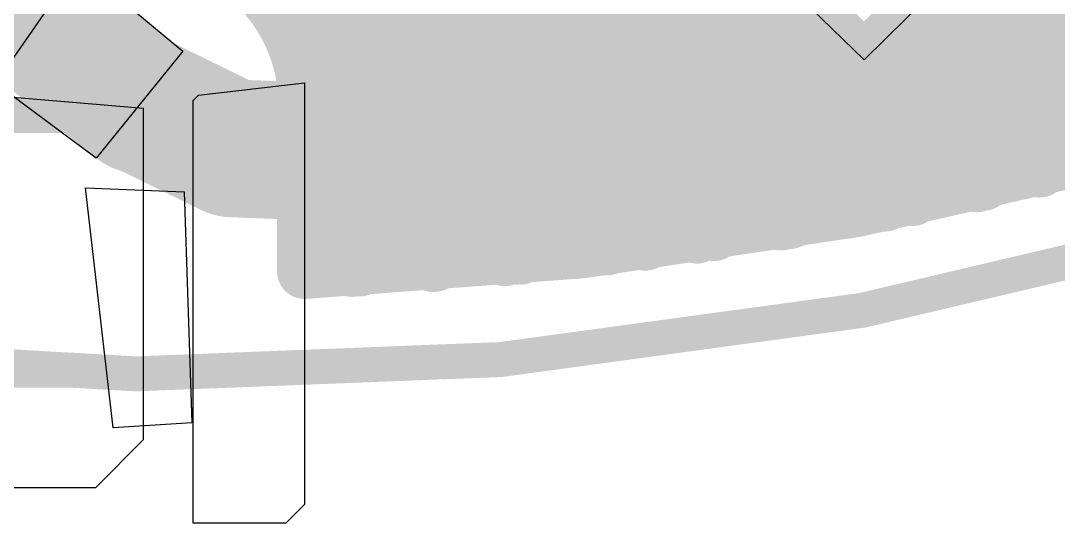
# Model space of a CAD drawing. Header units: millimetres. Extents: x 69.6 to 104.4, y 72.6 to 106.2.
# Drawn here: x 86.181 to 89.947, y 75.149 to 76.972 of the extents above; entities that cross this region are included whole.
import ezdxf

# ---------------------------------------------------------------- set-up
doc = ezdxf.new("R2010")
doc.units = ezdxf.units.MM
for name, color, linetype in [('BottomLayer', 5, 'Continuous'), ('KeepOutLayer', 6, 'Continuous'), ('MultiLayer', 9, 'Continuous'), ('TopLayer', 1, 'Continuous'), ('TopOverlay', 2, 'Continuous'), ('ViaHoleLayer', 16, 'Continuous')]:
    doc.layers.add(name, color=color, linetype=linetype)

# ---------------------------------------------------------------- blocks, each defined once
blk = doc.blocks.new('0402____3')
at = {"layer": 'TopLayer'}
for points in [[(-0.2499995, -0.2999994), (0.2499995, -0.2999994), (-0.2499995, 0.2999994), (0.2499995, 0.2999994)], [(0.7660005, -0.30000194), (1.2659995, -0.30000194), (0.7660005, 0.29999686), (1.2659995, 0.29999686)]]:
    blk.add_solid(points, dxfattribs=at)
at = {"layer": 'TopOverlay', "const_width": 0.127}
for points in [[(-0.36999926, 0.41000426), (-0.3700018, -0.4100068)], [(-0.36999926, 0.41000426), (-0.2500122, 0.41000426)], [(-0.270002, 0.41000426), (1.3400024, 0.41000172)], [(1.27000254, 0.4100068), (1.3800074, 0.4100068)], [(1.3800074, 0.4100068), (1.3800074, -0.4100068)], [(-0.3700018, -0.4100068), (-0.3400044, -0.41000172)], [(-0.3400044, -0.41000172), (-0.20000214, -0.41000426)], [(-0.31000954, -0.4100068), (1.3400024, -0.41000172)], [(1.2899898, -0.41000172), (1.3800074, -0.4100068)]]:
    blk.add_lwpolyline(points, dxfattribs=at)
at = {"layer": 'TopOverlay', "const_width": 0.0635}
for points in [[(-0.4017492599999999, 0.41000426, 1), (-0.33824926, 0.41000426, 1)], [(-0.4017492599999999, 0.41000426, 1), (-0.33824926, 0.41000426, 1)], [(-0.301752, 0.41000426, 1), (-0.238252, 0.41000426, 1)], [(-0.2817622, 0.41000426, 1), (-0.2182622, 0.41000426, 1)], [(1.23825254, 0.4100068, 1), (1.30175254, 0.4100068, 1)], [(1.3082524, 0.41000172, 1), (1.3717524, 0.41000172, 1)], [(1.3482574, 0.4100068, 1), (1.4117574, 0.4100068, 1)], [(1.3482574, 0.4100068, 1), (1.4117574, 0.4100068, 1)], [(-0.4017518, -0.4100068, 1), (-0.3382518, -0.4100068, 1)], [(-0.4017518, -0.4100068, 1), (-0.3382518, -0.4100068, 1)], [(-0.3717544, -0.41000172, 1), (-0.3082544, -0.41000172, 1)], [(-0.3717544, -0.41000172, 1), (-0.3082544, -0.41000172, 1)], [(-0.34175954, -0.4100068, 1), (-0.27825954, -0.4100068, 1)], [(-0.23175214, -0.41000426, 1), (-0.16825214, -0.41000426, 1)], [(1.2582398, -0.41000172, 1), (1.3217398, -0.41000172, 1)], [(1.3082524, -0.41000172, 1), (1.3717524, -0.41000172, 1)], [(1.3482574, -0.4100068, 1), (1.4117574, -0.4100068, 1)], [(1.3482574, -0.4100068, 1), (1.4117574, -0.4100068, 1)]]:
    blk.add_lwpolyline(points, format="xyb", close=True, dxfattribs=at)
blk = doc.blocks.new('0402____14')
at = {"layer": 'TopLayer'}
for points in [[(-0.2499995, -0.2999994), (0.2499995, -0.2999994), (-0.2499995, 0.2999994), (0.2499995, 0.2999994)], [(0.7660005, -0.30000194), (1.2659995, -0.30000194), (0.7660005, 0.29999686), (1.2659995, 0.29999686)]]:
    blk.add_solid(points, dxfattribs=at)
at = {"layer": 'TopOverlay', "const_width": 0.127}
for points in [[(-0.36999926, 0.41000426), (-0.3700018, -0.4100068)], [(-0.36999926, 0.41000426), (-0.2500122, 0.41000426)], [(-0.270002, 0.41000426), (1.3400024, 0.41000172)], [(1.27000254, 0.4100068), (1.3800074, 0.4100068)], [(1.3800074, 0.4100068), (1.3800074, -0.4100068)], [(-0.3700018, -0.4100068), (-0.3400044, -0.41000172)], [(-0.3400044, -0.41000172), (-0.20000214, -0.41000426)], [(-0.31000954, -0.4100068), (1.3400024, -0.41000172)], [(1.2899898, -0.41000172), (1.3800074, -0.4100068)]]:
    blk.add_lwpolyline(points, dxfattribs=at)
at = {"layer": 'TopOverlay', "const_width": 0.0635}
for points in [[(-0.4017492599999999, 0.41000426, 1), (-0.33824926, 0.41000426, 1)], [(-0.4017492599999999, 0.41000426, 1), (-0.33824926, 0.41000426, 1)], [(-0.301752, 0.41000426, 1), (-0.238252, 0.41000426, 1)], [(-0.2817622, 0.41000426, 1), (-0.2182622, 0.41000426, 1)], [(1.23825254, 0.4100068, 1), (1.30175254, 0.4100068, 1)], [(1.3082524, 0.41000172, 1), (1.3717524, 0.41000172, 1)], [(1.3482574, 0.4100068, 1), (1.4117574, 0.4100068, 1)], [(1.3482574, 0.4100068, 1), (1.4117574, 0.4100068, 1)], [(-0.4017518, -0.4100068, 1), (-0.3382518, -0.4100068, 1)], [(-0.4017518, -0.4100068, 1), (-0.3382518, -0.4100068, 1)], [(-0.3717544, -0.41000172, 1), (-0.3082544, -0.41000172, 1)], [(-0.3717544, -0.41000172, 1), (-0.3082544, -0.41000172, 1)], [(-0.34175954, -0.4100068, 1), (-0.27825954, -0.4100068, 1)], [(-0.23175214, -0.41000426, 1), (-0.16825214, -0.41000426, 1)], [(1.2582398, -0.41000172, 1), (1.3217398, -0.41000172, 1)], [(1.3082524, -0.41000172, 1), (1.3717524, -0.41000172, 1)], [(1.3482574, -0.4100068, 1), (1.4117574, -0.4100068, 1)], [(1.3482574, -0.4100068, 1), (1.4117574, -0.4100068, 1)]]:
    blk.add_lwpolyline(points, format="xyb", close=True, dxfattribs=at)
blk = doc.blocks.new('0402____24')
at = {"layer": 'TopLayer'}
for points in [[(-0.2499995, -0.2999994), (0.2499995, -0.2999994), (-0.2499995, 0.2999994), (0.2499995, 0.2999994)], [(0.7660005, -0.30000194), (1.2659995, -0.30000194), (0.7660005, 0.29999686), (1.2659995, 0.29999686)]]:
    blk.add_solid(points, dxfattribs=at)
at = {"layer": 'TopOverlay', "const_width": 0.127}
for points in [[(-0.36999926, 0.41000426), (-0.2500122, 0.41000426)], [(-0.36999926, -0.4100068), (-0.36999926, 0.41000426)], [(-0.270002, 0.41000426), (1.3400024, 0.41000172)], [(1.27000254, 0.41000426), (1.3800074, 0.41000426)], [(1.3800074, -0.4100068), (1.3800074, 0.41000426)], [(-0.36999926, -0.4100068), (-0.3400044, -0.41000172)], [(-0.3400044, -0.41000172), (-0.20000214, -0.41000426)], [(-0.31000954, -0.4100068), (1.3400024, -0.41000426)], [(1.28999234, -0.41000172), (1.3800074, -0.4100068)]]:
    blk.add_lwpolyline(points, dxfattribs=at)
at = {"layer": 'TopOverlay', "const_width": 0.0635}
for points in [[(-0.4017492599999999, 0.41000426, 1), (-0.33824926, 0.41000426, 1)], [(-0.4017492599999999, 0.41000426, 1), (-0.33824926, 0.41000426, 1)], [(-0.301752, 0.41000426, 1), (-0.238252, 0.41000426, 1)], [(-0.2817622, 0.41000426, 1), (-0.2182622, 0.41000426, 1)], [(1.23825254, 0.41000426, 1), (1.30175254, 0.41000426, 1)], [(1.3082524, 0.41000172, 1), (1.3717524, 0.41000172, 1)], [(1.3482574, 0.41000426, 1), (1.4117574, 0.41000426, 1)], [(1.3482574, 0.41000426, 1), (1.4117574, 0.41000426, 1)], [(-0.4017492599999999, -0.4100068, 1), (-0.33824926, -0.4100068, 1)], [(-0.4017492599999999, -0.4100068, 1), (-0.33824926, -0.4100068, 1)], [(-0.3717544, -0.41000172, 1), (-0.3082544, -0.41000172, 1)], [(-0.3717544, -0.41000172, 1), (-0.3082544, -0.41000172, 1)], [(-0.34175954, -0.4100068, 1), (-0.27825954, -0.4100068, 1)], [(-0.23175214, -0.41000426, 1), (-0.16825214, -0.41000426, 1)], [(1.25824234, -0.41000172, 1), (1.32174234, -0.41000172, 1)], [(1.3082524, -0.41000426, 1), (1.3717524, -0.41000426, 1)], [(1.3482574, -0.4100068, 1), (1.4117574, -0.4100068, 1)], [(1.3482574, -0.4100068, 1), (1.4117574, -0.4100068, 1)]]:
    blk.add_lwpolyline(points, format="xyb", close=True, dxfattribs=at)
blk = doc.blocks.new('LGA12_27')
at = {"layer": 'TopOverlay', "const_width": 0.0999998}
for points in [[(1.14996214, -1.14999262), (1.15000786, 1.1500104)], [(-1.1500104, -1.15000786), (1.14996214, -1.14999262)]]:
    blk.add_lwpolyline(points, dxfattribs=at)
at = {"layer": 'TopOverlay', "const_width": 0.0499999}
blk.add_lwpolyline([(1.12496346, -1.14999262, 1), (1.17496082, -1.14999262, 1)], format="xyb", close=True, dxfattribs=at)
blk.add_lwpolyline([(1.12496346, -1.14999262, 1), (1.17496082, -1.14999262, 1)], format="xyb", close=True, dxfattribs=at)

msp = doc.modelspace()

# ---------------------------------------------------------------- linework, layer by layer
at = {"layer": 'BottomLayer'}
for p, q in [((86.62669999999999, 76.65346111999999), (86.03682309999999, 76.70305207999999)), ((86.62669999999999, 75.45190396), (86.62669999999999, 76.65346111999999)), ((86.4535482, 75.27875216), (86.62669999999999, 75.45190396)), ((86.15351831999999, 75.27875216), (86.4535482, 75.27875216))]:
    msp.add_line(p, q, dxfattribs=at)
for points, const_width in [([(85.19172446, 76.14079767999999), (98.10882588, 89.05789909999999)], 0.1999996), ([(77.82779964, 85.37208224), (86.1654995, 77.03438238)], 0.1999996), ([(89.63727055999999, 76.71547267999999), (90.67296064, 77.03889088)], 0.499999), ([(87.90850592, 76.47290776), (89.63727055999999, 76.71547267999999)], 0.499999), ([(86.63926792, 76.65974), (86.94708544, 76.50897576)], 0.499999), ([(86.94708544, 76.50897576), (87.90850592, 76.47290776)], 0.499999)]:
    msp.add_lwpolyline(points, dxfattribs=dict(at, const_width=const_width))
at = {"layer": 'BottomLayer', "const_width": 0.1999996}
msp.add_lwpolyline([(86.03682309999999, 76.70305207999999, -0.5316124251713423), (86.90494176, 77.20217224)], format="xyb", dxfattribs=at)
at = {"layer": 'BottomLayer'}
for points, const_width in [([(86.11549959999999, 77.03438238, 1), (86.2154994, 77.03438238, 1)], 0.0999998), ([(89.51227208, 76.71547267999999, 1), (89.76226903999999, 76.71547267999999, 1)], 0.2499995), ([(89.51227208, 76.71547267999999, 1), (89.76226903999999, 76.71547267999999, 1)], 0.2499995), ([(86.51426943999999, 76.65974, 1), (86.7642664, 76.65974, 1)], 0.2499995), ([(86.51420086, 76.65346111999999, 1), (86.73919914, 76.65346111999999, 1)], 0.22499828), ([(86.82208696, 76.50897576, 1), (87.07208392, 76.50897576, 1)], 0.2499995), ([(86.82208696, 76.50897576, 1), (87.07208392, 76.50897576, 1)], 0.2499995), ([(87.78350744, 76.47290776, 1), (88.03350439999998, 76.47290776, 1)], 0.2499995), ([(87.78350744, 76.47290776, 1), (88.03350439999998, 76.47290776, 1)], 0.2499995)]:
    msp.add_lwpolyline(points, format="xyb", close=True, dxfattribs=dict(at, const_width=const_width))
at = {"layer": 'KeepOutLayer', "const_width": 0.127}
msp.add_lwpolyline([(100.13922568, 86.26849396, -0.404026225835157), (83.96924532, 75.96707946)], format="xyb", dxfattribs=at)
at = {"layer": 'MultiLayer', "const_width": 0.22499828}
msp.add_lwpolyline([(86.51420086, 76.65346111999999, 1), (86.73919914, 76.65346111999999, 1)], format="xyb", close=True, dxfattribs=at)
at = {"layer": 'TopLayer'}
for p, q in [((88.41033879999999, 77.63912336), (89.24240216, 76.82975744)), ((86.08997006, 76.74380891999999), (86.39820413999999, 77.18717862)), ((89.24240216, 76.82975744), (89.57143375999999, 77.15501968)), ((86.48544043999999, 77.09790269999999), (86.7694988, 76.86222371999999)), ((86.7694988, 76.86222371999999), (86.4553516, 76.47323796)), ((86.4553516, 76.47323796), (86.08997006, 76.74380891999999)), ((86.82627287999999, 76.70189638), (87.21130894, 76.74617112)), ((87.21130894, 76.74617112), (87.21130894, 75.21664662)), ((86.8073448, 76.6829683), (86.82627287999999, 76.70189638)), ((86.8073448, 75.1485162), (86.8073448, 76.6829683)), ((86.41636768000001, 76.3651), (86.77466008, 76.35149575999999)), ((86.51613888, 75.49431687999999), (86.41636768000001, 76.3651)), ((86.77466008, 76.35149575999999), (86.80186855999999, 75.51245755999999)), ((86.80186855999999, 75.51245755999999), (86.51613888, 75.49431687999999)), ((87.21130894, 75.21664662), (87.14317851999999, 75.1485162)), ((87.14317851999999, 75.1485162), (86.8073448, 75.1485162))]:
    msp.add_line(p, q, dxfattribs=at)
for points, const_width in [([(87.20623402, 78.53922062), (89.41829716, 76.32715748)], 0.1999996), ([(87.06483221999999, 78.39778326), (89.18173425999998, 76.28087868)], 0.1999996), ([(86.9234101, 78.25636114), (88.9414147, 76.23835654)], 0.1999996), ([(86.78199052, 78.11494155999999), (88.69719624, 76.19973329999999)], 0.1999996), ([(86.64056839999999, 77.97351943999999), (88.44891885999999, 76.16516897999999)], 0.1999996), ([(87.14146147999999, 76.95916536), (87.9870986, 77.80480247999999)], 0.1999996), ([(88.63577141999998, 76.1907417), (90.20138677999999, 77.75635706)], 0.1999996), ([(87.21130894, 76.74617112), (88.12852072, 77.6633829)], 0.1999996), ([(88.97126478, 76.24339336), (90.34280636, 77.61493494)], 0.1999996), ([(86.75829994, 77.5729462), (88.19640222, 76.13484392)], 0.1999996), ([(87.21130894, 76.46332942), (88.2699403, 77.52196077999999)], 0.1999996), ([(88.56744288, 77.46085346), (89.65124055999999, 76.37705577999999)], 0.1999996), ([(88.58034354, 77.47375412), (89.24240216, 76.82975744)], 0.1999996), ([(89.3176395, 76.30692638), (90.48422847999998, 77.47351536)], 0.1999996), ([(87.21130894, 76.18048772), (88.41136241999999, 77.3805412)], 0.1999996), ([(87.38357427999999, 76.06991136), (88.68531157999999, 77.37164866)], 0.1999996), ([(89.67621638, 76.38266155999999), (90.6235805, 77.33002568)], 0.1999996), ([(87.68468366, 76.08817904), (88.8286895, 77.23218487999999)], 0.1999996), ([(89.63453498, 77.242289), (90.3295247, 76.54729674)], 0.1999996), ([(86.15430064, 77.03771232), (86.61242519999999, 76.66773083999999)], 0.499999), ([(89.24240216, 76.82975744), (89.57143375999999, 77.15501968)], 0.1999996), ([(87.99330635999999, 76.11396004), (88.97206487999999, 77.09271856)], 0.1999996), ([(89.50481463999999, 77.0891651), (90.10674637999999, 76.48723335999999)], 0.1999996), ([(88.310085, 76.14789697999998), (89.1154428, 76.95325478)], 0.1999996), ([(89.36257972, 76.94855831999999), (89.88068637999999, 76.43045166)], 0.1999996), ([(87.18324702, 76.86515742), (87.93945835999999, 76.10894608)], 0.1999996), ([(87.21130894, 76.06250725999999), (87.21130894, 76.58928802)], 0.1999996), ([(87.21130894, 76.5542538), (87.67787392, 76.08768882)], 0.1999996), ([(87.21130894, 76.27141209999999), (87.41140505999999, 76.07131598)], 0.1999996)]:
    msp.add_lwpolyline(points, dxfattribs=dict(at, const_width=const_width))
for points, const_width in [([(85.89142587999999, 77.67234402, -0.1989123673796561), (86.15430064, 77.03771232)], 0.3999992), ([(87.02599562, 77.10793061999999, -0.1732878618480315), (87.21130894, 76.74617366)], 0.1999996), ([(91.16468685999999, 76.80978287999999, -0.0752834870465019), (87.21130894, 76.06250725999999)], 0.1999996), ([(87.21130894, 76.74617112, -0.0325705355492236), (87.2164245, 76.66773083999999)], 0.1999996), ([(87.2164245, 76.66773083999999, -0.0325719600306919), (87.21130894, 76.58928802)], 0.1999996)]:
    msp.add_lwpolyline(points, format="xyb", dxfattribs=dict(at, const_width=const_width))
for points, const_width in [([(86.02930216, 77.03771232, 1), (86.27929911999999, 77.03771232, 1)], 0.2499995), ([(86.05430084, 77.03771232, 1), (86.25430044, 77.03771232, 1)], 0.1999996), ([(87.09146158, 76.95916536, 1), (87.19146137999999, 76.95916536, 1)], 0.0999998), ([(89.0654429, 76.95325478, 1), (89.1654427, 76.95325478, 1)], 0.0999998), ([(89.31257982, 76.94855831999999, 1), (89.41257961999999, 76.94855831999999, 1)], 0.0999998), ([(87.13324712, 76.86515742, 1), (87.23324691999998, 76.86515742, 1)], 0.0999998), ([(86.48742671999999, 76.66773083999999, 1), (86.73742367999999, 76.66773083999999, 1)], 0.2499995), ([(89.19240226, 76.82975744, 1), (89.29240206, 76.82975744, 1)], 0.0999998), ([(89.19240226, 76.82975744, 1), (89.29240206, 76.82975744, 1)], 0.0999998), ([(86.51420086, 76.65346111999999, 1), (86.73919914, 76.65346111999999, 1)], 0.22499828), ([(87.16130903999999, 76.74617366, 1), (87.26130884, 76.74617366, 1)], 0.0999998), ([(87.16130903999999, 76.74617112, 1), (87.26130884, 76.74617112, 1)], 0.0999998), ([(87.16130903999999, 76.74617112, 1), (87.26130884, 76.74617112, 1)], 0.0999998), ([(87.1664246, 76.66773083999999, 1), (87.26642439999999, 76.66773083999999, 1)], 0.0999998), ([(87.1664246, 76.66773083999999, 1), (87.26642439999999, 76.66773083999999, 1)], 0.0999998), ([(87.16130903999999, 76.58928802, 1), (87.26130884, 76.58928802, 1)], 0.0999998), ([(87.16130903999999, 76.58928802, 1), (87.26130884, 76.58928802, 1)], 0.0999998), ([(87.16130903999999, 76.5542538, 1), (87.26130884, 76.5542538, 1)], 0.0999998), ([(87.16130903999999, 76.46332942, 1), (87.26130884, 76.46332942, 1)], 0.0999998), ([(89.83068648, 76.43045166, 1), (89.93068628, 76.43045166, 1)], 0.0999998), ([(89.60124066, 76.37705577999999, 1), (89.70124046, 76.37705577999999, 1)], 0.0999998), ([(89.62621648, 76.38266155999999, 1), (89.72621627999999, 76.38266155999999, 1)], 0.0999998), ([(89.36829726, 76.32715748, 1), (89.46829706, 76.32715748, 1)], 0.0999998), ([(89.13173436, 76.28087868, 1), (89.23173416, 76.28087868, 1)], 0.0999998), ([(89.2676396, 76.30692638, 1), (89.36763939999999, 76.30692638, 1)], 0.0999998), ([(87.16130903999999, 76.27141209999999, 1), (87.26130884, 76.27141209999999, 1)], 0.0999998), ([(88.92126488, 76.24339336, 1), (89.02126467999999, 76.24339336, 1)], 0.0999998), ([(88.89141479999999, 76.23835654, 1), (88.9914146, 76.23835654, 1)], 0.0999998), ([(87.16130903999999, 76.18048772, 1), (87.26130884, 76.18048772, 1)], 0.0999998), ([(88.39891896, 76.16516897999999, 1), (88.49891876, 76.16516897999999, 1)], 0.0999998), ([(88.58577152, 76.1907417, 1), (88.68577132, 76.1907417, 1)], 0.0999998), ([(88.64719634, 76.19973329999999, 1), (88.74719614, 76.19973329999999, 1)], 0.0999998), ([(88.14640231999999, 76.13484392, 1), (88.24640211999998, 76.13484392, 1)], 0.0999998), ([(88.2600851, 76.14789697999998, 1), (88.3600849, 76.14789697999998, 1)], 0.0999998), ([(87.88945846, 76.10894608, 1), (87.98945825999999, 76.10894608, 1)], 0.0999998), ([(87.94330646, 76.11396004, 1), (88.04330626, 76.11396004, 1)], 0.0999998), ([(87.16130903999999, 76.06250725999999, 1), (87.26130884, 76.06250725999999, 1)], 0.0999998), ([(87.16130903999999, 76.06250725999999, 1), (87.26130884, 76.06250725999999, 1)], 0.0999998), ([(87.33357438, 76.06991136, 1), (87.43357418, 76.06991136, 1)], 0.0999998), ([(87.36140516, 76.07131598, 1), (87.46140496, 76.07131598, 1)], 0.0999998), ([(87.62787402, 76.08768882, 1), (87.72787382, 76.08768882, 1)], 0.0999998), ([(87.63468375999999, 76.08817904, 1), (87.73468356, 76.08817904, 1)], 0.0999998)]:
    msp.add_lwpolyline(points, format="xyb", close=True, dxfattribs=dict(at, const_width=const_width))
at = {"layer": 'TopOverlay', "const_width": 0.0999998}
msp.add_lwpolyline([(69.76997983999999, 75.69004165999999), (86.40302252, 75.69004165999999)], dxfattribs=at)
at = {"layer": 'TopOverlay', "const_width": 0.0499999}
msp.add_lwpolyline([(86.37802384, 75.69004165999999, 1), (86.42802119999999, 75.69004165999999, 1)], format="xyb", close=True, dxfattribs=at)
at = {"layer": 'ViaHoleLayer', "const_width": 0.1499997}
msp.add_lwpolyline([(86.55170142, 76.65346111999999, 1), (86.70169858, 76.65346111999999, 1)], format="xyb", close=True, dxfattribs=at)

# ---------------------------------------------------------------- block references
for name, p, rotation in [('LGA12_27', (87.59186951999999, 78.52386632), 315), ('0402____14', (90.1034012, 77.27168696), 45), ('0402____3', (88.62992942, 77.16257872), 45), ('0402____24', (85.13830064, 77.03771486), 360)]:
    msp.add_blockref(name, p, dxfattribs=dict(rotation=rotation))

doc.saveas('drawing.dxf')
